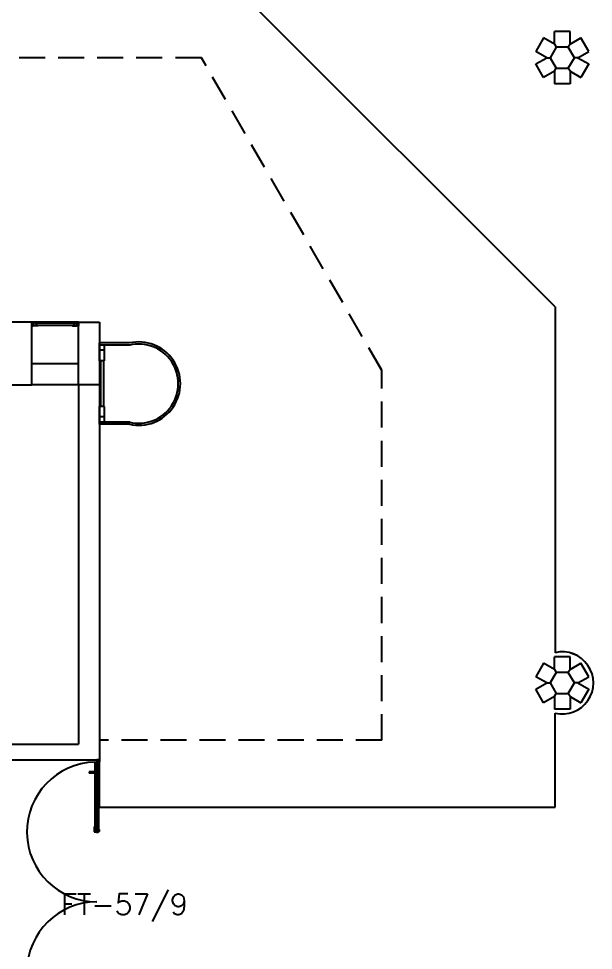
# Model space of a CAD drawing. Header units: millimetres. Extents: x 2686 to 2939, y 1294 to 1441.
# Drawn here: x 2790.35 to 2795.86, y 1404.95 to 1413.89 of the extents above; entities that cross this region are included whole.
import ezdxf

# ---------------------------------------------------------------- set-up
doc = ezdxf.new("R2010")
doc.units = ezdxf.units.MM
doc.linetypes.add('HIDDEN', pattern=[0.375, 0.25, -0.125])
for name, color, linetype in [('AR-ALV', 2, 'Continuous'), ('AR-ESQ', 1, 'Continuous'), ('AR-ESTC', 3, 'Continuous'), ('AR-ESTMA-C', 1, 'Continuous'), ('AR-PIS', 1, 'Continuous'), ('AR-PISO-V1', 1, 'Continuous'), ('AR-PORTA', 1, 'Continuous'), ('AR-PROJ', 1, 'HIDDEN'), ('AR-VIDRO', 2, 'Continuous'), ('DT-ESQ-BAGUETE-C', 1, 'Continuous'), ('DT-ESQ-PERFIL CADEIRA-C', 2, 'Continuous'), ('DT-ESQ-PERFIL CADEIRA-V', 2, 'Continuous'), ('DT-ESQ-VENEZIANA-C', 1, 'Continuous'), ('DT-ESQ-VENEZIANA-V', 1, 'Continuous'), ('DT-TXTMOD', 1, 'Continuous'), ('ENDEREÇO', 2, 'Continuous'), ('EQUIPAMENTO', 2, 'Continuous'), ('maçaneta', 1, 'Continuous'), ('montantes', 1, 'Continuous'), ('mov', 1, 'Continuous'), ('PLAT-CONG', 7, 'Continuous')]:
    doc.layers.add(name, color=color, linetype=linetype)
doc.styles.add('S10', font='simplex.shx', dxfattribs={"height": 0.1})
doc.styles.add('UNB1-100', font='simplex.shx', dxfattribs={"height": 0.2})

# ---------------------------------------------------------------- blocks, each defined once
blk = doc.blocks.new('pilar15')
at = {"layer": 'AR-ESTMA-C'}
for p, q in [((-0.179, 0.19), (-0.254, 0.06)), ((-0.075, 0.1299), (-0.179, 0.19)), ((0.075, 0.25), (-0.075, 0.25)), ((-0.075, 0.1299), (-0.075, 0.25)), ((0.075, 0.1299), (0.075, 0.25)), ((0.075, 0.1299), (0.179, 0.19)), ((0.254, 0.06), (0.179, 0.19)), ((-0.075, 0.1299), (-0.0577, 0.1)), ((0.075, 0.1299), (0.0577, 0.1)), ((-0.15, 0), (-0.254, 0.06)), ((-0.254, -0.06), (-0.15, 0)), ((-0.15, 0), (-0.1155, 0)), ((0.15, 0), (0.1155, 0)), ((0.15, 0), (0.254, 0.06)), ((0.15, 0), (0.254, -0.06)), ((-0.179, -0.19), (-0.254, -0.06)), ((0.254, -0.06), (0.179, -0.19)), ((-0.075, -0.1299), (-0.179, -0.19)), ((-0.075, -0.1299), (-0.0577, -0.1)), ((-0.075, -0.1299), (-0.075, -0.25)), ((0.075, -0.1299), (0.0577, -0.1)), ((0.075, -0.1299), (0.179, -0.19)), ((0.075, -0.1299), (0.075, -0.25)), ((0.075, -0.25), (-0.075, -0.25))]:
    blk.add_line(p, q, dxfattribs=at)
blk.add_lwpolyline([(0.0577, 0.1), (-0.0577, 0.1), (-0.1155, 0), (-0.0577, -0.1), (0.0577, -0.1), (0.1155, 0)], close=True, dxfattribs=at)
blk = doc.blocks.new('A$C34151AAB')
at = {"layer": 'AR-PISO-V1'}
for p, q in [((32.841, 9.3178), (29.841, 12.3178)), ((32.841, 9.3178), (32.841, 5.9999)), ((32.841, 4.5178), (32.841, 5.4192)), ((28.466, 4.5178), (32.841, 4.5178))]:
    blk.add_line(p, q, dxfattribs=at)
blk.add_arc((32.909, 5.7096), 0.2982, 256.82869, 103.17132, dxfattribs=at)
at = {"layer": 'AR-PROJ'}
for p, q in [((29.4449, 11.7097), (1.7321, 11.7097)), ((31.1769, 5.1597), (28.466, 5.1597))]:
    blk.add_line(p, q, dxfattribs=at)
blk.add_lwpolyline([(31.1769, 5.1597), (31.1769, 8.7097), (29.4449, 11.7097)], dxfattribs=at)
at = {"layer": 'AR-ESTMA-C', "ltscale": 0.25}
for p in [(32.909, 11.7096), (32.909, 5.7096)]:
    blk.add_blockref('pilar15', p, dxfattribs=at)
blk = doc.blocks.new('A$C201E7DEE')
at = {"layer": 'AR-PISO-V1'}
for p, q in [((32.841, 9.8986), (29.841, 12.8986)), ((32.841, 9.8986), (32.841, 6.5806)), ((32.841, 5.0986), (32.841, 5.9999)), ((28.466, 5.0986), (32.841, 5.0986))]:
    blk.add_line(p, q, dxfattribs=at)
blk.add_arc((32.909, 6.2903), 0.2982, 256.82869, 103.17132, dxfattribs=at)
at = {"layer": 'AR-PROJ'}
for p, q in [((29.4449, 12.2904), (1.7321, 12.2904)), ((31.1769, 5.7404), (28.466, 5.7404))]:
    blk.add_line(p, q, dxfattribs=at)
blk.add_lwpolyline([(31.1769, 5.7404), (31.1769, 9.2904), (29.4449, 12.2904)], dxfattribs=at)
at = {"layer": 'AR-ESTMA-C', "ltscale": 0.25}
for p in [(32.909, 12.2904), (32.909, 6.2904)]:
    blk.add_blockref('pilar15', p, dxfattribs=at)
blk = doc.blocks.new('PV1')
at = {"layer": 'AR-VIDRO'}
for p, q in [((0.6825, 0.02), (0.005, 0.02)), ((0.6825, 0.005), (0.005, 0.005)), ((0.0215, 0.0443), (0.0215, 0.0293)), ((0.0215, 0.0443), (0.6875, 0.0443)), ((0.0215, 0.0293), (0.6875, 0.0293)), ((2.7035, 0.0443), (2.0375, 0.0443)), ((2.7035, 0.0293), (2.0375, 0.0293)), ((2.0425, 0.02), (2.72, 0.02)), ((2.0425, 0.005), (2.72, 0.005)), ((2.7035, 0.0443), (2.7035, 0.0293))]:
    blk.add_line(p, q, dxfattribs=at)
at = {"layer": 'maçaneta'}
for p, q in [((0.1165, 0.0993), (0.1265, 0.0993)), ((0.1165, 0.0493), (0.1165, 0.0993)), ((0.1265, 0.0493), (0.1265, 0.0993)), ((2.5985, 0.0493), (2.5985, 0.0993)), ((2.6085, 0.0993), (2.5985, 0.0993)), ((2.6085, 0.0493), (2.6085, 0.0993)), ((0.1115, 0.0443), (0.1115, 0.0493)), ((0.1115, 0.0493), (0.1315, 0.0493)), ((0.1315, 0.0443), (0.1315, 0.0493)), ((2.6135, 0.0493), (2.5935, 0.0493)), ((2.5935, 0.0443), (2.5935, 0.0493)), ((2.6135, 0.0443), (2.6135, 0.0493))]:
    blk.add_line(p, q, dxfattribs=at)
at = {"layer": 'montantes'}
for p, q in [((0, 0), (0, 0.025)), ((0, 0.025), (0.02, 0.025)), ((0, 0), (0.02, 0)), ((0.005, 0.005), (0.005, 0.02)), ((0.02, 0.02), (0.02, 0.025)), ((0.02, 0), (0.02, 0.005)), ((0.6425, 0.0493), (0.6925, 0.0493)), ((0.6425, 0.025), (0.6925, 0.025)), ((0.6875, 0.025), (0.6675, 0.025)), ((0.6675, 0.02), (0.6675, 0.025)), ((0.6675, 0), (0.6675, 0.005)), ((0.6875, 0), (0.6675, 0)), ((0.6825, 0.005), (0.6825, 0.02)), ((0.6875, 0.0443), (0.6875, 0.0293)), ((0.6875, 0), (0.6875, 0.025)), ((0.6925, 0.0493), (0.6925, 0.025)), ((2.0325, 0.0493), (2.0325, 0.025)), ((2.0825, 0.0493), (2.0325, 0.0493)), ((2.0825, 0.025), (2.0325, 0.025)), ((2.0375, 0.0443), (2.0375, 0.0293)), ((2.0375, 0.025), (2.0575, 0.025)), ((2.0375, 0), (2.0375, 0.025)), ((2.0375, 0), (2.0575, 0)), ((2.0425, 0.005), (2.0425, 0.02)), ((2.0575, 0.02), (2.0575, 0.025)), ((2.0575, 0), (2.0575, 0.005)), ((2.705, 0.02), (2.705, 0.025)), ((2.725, 0.025), (2.705, 0.025)), ((2.705, 0), (2.705, 0.005)), ((2.725, 0), (2.705, 0)), ((2.72, 0.005), (2.72, 0.02)), ((2.725, 0), (2.725, 0.025))]:
    blk.add_line(p, q, dxfattribs=at)
for centre in [(0.6925, 0.02), (2.0325, 0.02)]:
    blk.add_circle(centre, 0.005, dxfattribs=at)
for centre, start, end in [((0.6425, 0.0443), 90, 180), ((0.6425, 0.03), 180, 270), ((2.0825, 0.0443), 0, 90), ((2.0825, 0.03), 270, 0)]:
    blk.add_arc(centre, 0.005, start, end, dxfattribs=at)
at = {"layer": 'mov'}
for centre, start, end in [((0.692, 0.025), 0, 178.35472), ((2.033, 0.025), 1.64528, 180)]:
    blk.add_arc(centre, 0.6705, start, end, dxfattribs=at)
blk = doc.blocks.new('EF01C-P')
at = {"layer": 'DT-ESQ-BAGUETE-C', "ltscale": 0.1}
for points in [[(0.0015, 0.035), (0.015, 0.035), (0.015, 0.0335), (0.0015, 0.0335), (0.0015, 0.005), (0.015, 0.005), (0.015, 0.0035), (0.0015, 0.0035, -0.414214), (0, 0.005), (0, 0.0335, -0.414214)], [(0.4485, 0.035), (0.435, 0.035), (0.435, 0.0335), (0.4485, 0.0335), (0.4485, 0.005), (0.435, 0.005), (0.435, 0.0035), (0.4485, 0.0035, 0.414214), (0.45, 0.005), (0.45, 0.0335, 0.414214)]]:
    blk.add_lwpolyline(points, format="xyb", close=True, dxfattribs=at)
at = {"layer": 'DT-ESQ-PERFIL CADEIRA-C', "ltscale": 0.1}
for points in [[(0.01, 0.0015), (0.01, 0.003), (0.0015, 0.003, 1), (0.0015, 0), (0.015, 0, 0.414214), (0.0165, 0.0015), (0.0165, 0.0335), (0.043, 0.0335)], [(0.043, 0.0065), (0.018, 0.0065), (0.018, 0.0165), (0.0165, 0.0165), (0.0165, 0.0065, 0.414214), (0.018, 0.005), (0.043, 0.005), (0.0565, 0.005, 1), (0.0565, 0.008), (0.043, 0.008), (0.043, 0.02), (0.043, 0.032), (0.0565, 0.032, 1), (0.0565, 0.035), (0.043, 0.035), (0.0165, 0.035, 0.414214), (0.015, 0.0335), (0.015, 0.0015), (0.0015, 0.0015)], [(0.0415, 0.02), (0.0415, 0.032, -0.414214), (0.043, 0.0335), (0.0565, 0.0335)], [(0.0415, 0.02), (0.0415, 0.008, 0.414214), (0.043, 0.0065), (0.0565, 0.0065)], [(0.407, 0.0065), (0.432, 0.0065), (0.432, 0.0165), (0.4335, 0.0165), (0.4335, 0.0065, -0.414214), (0.432, 0.005), (0.407, 0.005), (0.3935, 0.005, -1), (0.3935, 0.008), (0.407, 0.008), (0.407, 0.02), (0.407, 0.032), (0.3935, 0.032, -1), (0.3935, 0.035), (0.407, 0.035), (0.4335, 0.035, -0.414214), (0.435, 0.0335), (0.435, 0.0015), (0.4485, 0.0015)], [(0.4085, 0.02), (0.4085, 0.032, 0.414214), (0.407, 0.0335), (0.3935, 0.0335)], [(0.4085, 0.02), (0.4085, 0.008, -0.414214), (0.407, 0.0065), (0.3935, 0.0065)], [(0.44, 0.0015), (0.44, 0.003), (0.4485, 0.003, -1), (0.4485, 0), (0.435, 0, -0.414214), (0.4335, 0.0015), (0.4335, 0.0335), (0.407, 0.0335)]]:
    blk.add_lwpolyline(points, format="xyb", dxfattribs=at)
at = {"layer": 'DT-ESQ-PERFIL CADEIRA-V', "ltscale": 0.1}
blk.add_line((0.015, 0), (0.435, 0), dxfattribs=at)
at = {"layer": 'DT-ESQ-VENEZIANA-C', "ltscale": 0.1}
for p, q in [((0.043, 0.0105), (0.407, 0.0105)), ((0.043, 0.009), (0.407, 0.009))]:
    blk.add_line(p, q, dxfattribs=at)
at = {"layer": 'DT-ESQ-VENEZIANA-V', "ltscale": 0.1}
blk.add_line((0.043, 0.031), (0.407, 0.031), dxfattribs=at)
at = {"layer": 'DT-TXTMOD', "ltscale": 0.1, "style": 'S10', "flags": 3}
blk.add_attdef('EF01C', (0.0208, -0.14), '', height=0.1, dxfattribs=at)
blk = doc.blocks.new('A$C527D507D')
at = {"layer": 'AR-PISO-V1'}
for p, q in [((32.841, 33.6082), (29.841, 36.6082)), ((32.841, 33.6082), (32.841, 30.2902)), ((32.841, 28.8082), (32.841, 29.7095)), ((28.466, 28.8082), (28.466, 29.2707)), ((28.466, 28.8082), (32.841, 28.8082))]:
    blk.add_line(p, q, dxfattribs=at)
blk.add_arc((32.909, 29.9999), 0.2982, 256.82869, 103.17132, dxfattribs=at)
at = {"layer": 'AR-PROJ'}
for p, q in [((29.4449, 36), (1.7321, 36)), ((31.1769, 29.45), (28.466, 29.45))]:
    blk.add_line(p, q, dxfattribs=at)
blk.add_lwpolyline([(31.1769, 29.45), (31.1769, 33), (29.4449, 36)], dxfattribs=at)
at = {"layer": 'AR-ESTMA-C', "ltscale": 0.25}
for p in [(32.909, 36), (32.909, 30)]:
    blk.add_blockref('pilar15', p, dxfattribs=at)
blk = doc.blocks.new('escada tipo marinheiro')
at = {"layer": 'EQUIPAMENTO'}
for p, q in [((-0.3382, 0.0101), (-0.05, 0.0101)), ((-0.05, 0.0101), (-0.05, -0.16)), ((-0.3405, -0.01), (-0.05, -0.01)), ((-0.1, -0.01), (-0.1, -0.16)), ((-0.1, -0.06), (-0.05, -0.06)), ((-0.1, -0.16), (-0.05, -0.16)), ((-0.09, -0.6), (-0.09, -0.16)), ((-0.06, -0.6), (-0.06, -0.16)), ((-0.1, -0.6), (-0.05, -0.6)), ((-0.1, -0.6), (-0.1, -0.75)), ((-0.05, -0.6), (-0.05, -0.77)), ((-0.1, -0.7), (-0.05, -0.7)), ((-0.3405, -0.75), (-0.05, -0.75)), ((-0.3382, -0.77), (-0.05, -0.77))]:
    blk.add_line(p, q, dxfattribs=at)
for radius, start, end in [(0.4, 77.17773, 282.82227), (0.38, 76.84274, 283.15726)]:
    blk.add_arc((-0.427, -0.38), radius, start, end, dxfattribs=at)

msp = doc.modelspace()

# ---------------------------------------------------------------- linework, layer by layer
at = {"layer": 'AR-ALV'}
for p, q in [((2790.9207, 1410.5749), (2790.4707, 1410.5749)), ((2790.9207, 1410.3749), (2790.4707, 1410.3749)), ((2790.9207, 1410.3749), (2790.9207, 1406.9249)), ((2791.1207, 1410.3749), (2791.1207, 1406.7749)), ((2789.3707, 1406.9249), (2790.9207, 1406.9249)), ((2788.2207, 1406.7749), (2791.1207, 1406.7749))]:
    msp.add_line(p, q, dxfattribs=at)
at = {"layer": 'AR-ESTC'}
for p, q in [((2790.4707, 1410.9749), (2790.2707, 1410.9749)), ((2790.4707, 1410.3749), (2790.4707, 1410.9749)), ((2790.9207, 1410.9749), (2791.1207, 1410.9749)), ((2790.9207, 1410.3749), (2790.9207, 1410.9749)), ((2791.1207, 1410.9749), (2791.1207, 1410.3749)), ((2790.2707, 1410.3749), (2790.4707, 1410.3749)), ((2791.1207, 1410.3749), (2790.9207, 1410.3749))]:
    msp.add_line(p, q, dxfattribs=at)
at = {"layer": 'AR-PIS', "ltscale": 10}
msp.add_line((2791.1207, 1406.3206), (2791.1207, 1406.7749), dxfattribs=at)

# ---------------------------------------------------------------- block references
at = {"layer": 'AR-ESQ', "rotation": 180}
msp.add_blockref('EF01C-P', (2790.9207, 1410.9749), dxfattribs=at)
at = {"layer": 'AR-PORTA', "rotation": 90}
msp.add_blockref('PV1', (2791.1207, 1404.0499), dxfattribs=at)
at = {"layer": 'EQUIPAMENTO', "rotation": 180}
msp.add_blockref('escada tipo marinheiro', (2791.0707, 1410.0049), dxfattribs=at)
at = {"layer": 'PLAT-CONG'}
for name, p in [('A$C34151AAB', (2762.6547, 1401.8028)), ('A$C201E7DEE', (2762.6547, 1401.222)), ('A$C527D507D', (2762.6547, 1377.5124))]:
    msp.add_blockref(name, p, dxfattribs=at)

# ---------------------------------------------------------------- texts
at = {"layer": 'ENDEREÇO', "style": 'UNB1-100'}
msp.add_text('FT-57/9', height=0.2, dxfattribs=at).set_placement((2790.752, 1405.2888))

doc.saveas('drawing.dxf')
